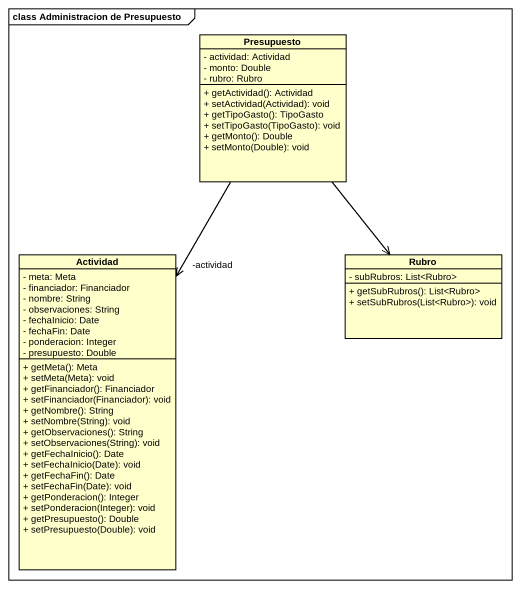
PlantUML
@startuml
mainframe class Administracion de Presupuesto
hide circle
hide empty members
skinparam classAttributeIconSize 0
class Presupuesto {
  - actividad: Actividad
  - monto: Double
  - rubro: Rubro
  + getActividad(): Actividad
  + setActividad(Actividad): void
  + getTipoGasto(): TipoGasto
  + setTipoGasto(TipoGasto): void
  + getMonto(): Double
  + setMonto(Double): void
}
class Actividad {
  - meta: Meta
  - financiador: Financiador
  - nombre: String
  - observaciones: String
  - fechaInicio: Date
  - fechaFin: Date
  - ponderacion: Integer
  - presupuesto: Double
  + getMeta(): Meta
  + setMeta(Meta): void
  + getFinanciador(): Financiador
  + setFinanciador(Financiador): void
  + getNombre(): String
  + setNombre(String): void
  + getObservaciones(): String
  + setObservaciones(String): void
  + getFechaInicio(): Date
  + setFechaInicio(Date): void
  + getFechaFin(): Date
  + setFechaFin(Date): void
  + getPonderacion(): Integer
  + setPonderacion(Integer): void
  + getPresupuesto(): Double
  + setPresupuesto(Double): void
}
class Rubro {
  - subRubros: List<Rubro>
  + getSubRubros(): List<Rubro>
  + setSubRubros(List<Rubro>): void
}
Presupuesto --> "-actividad" Actividad
Presupuesto --> Rubro
@enduml
